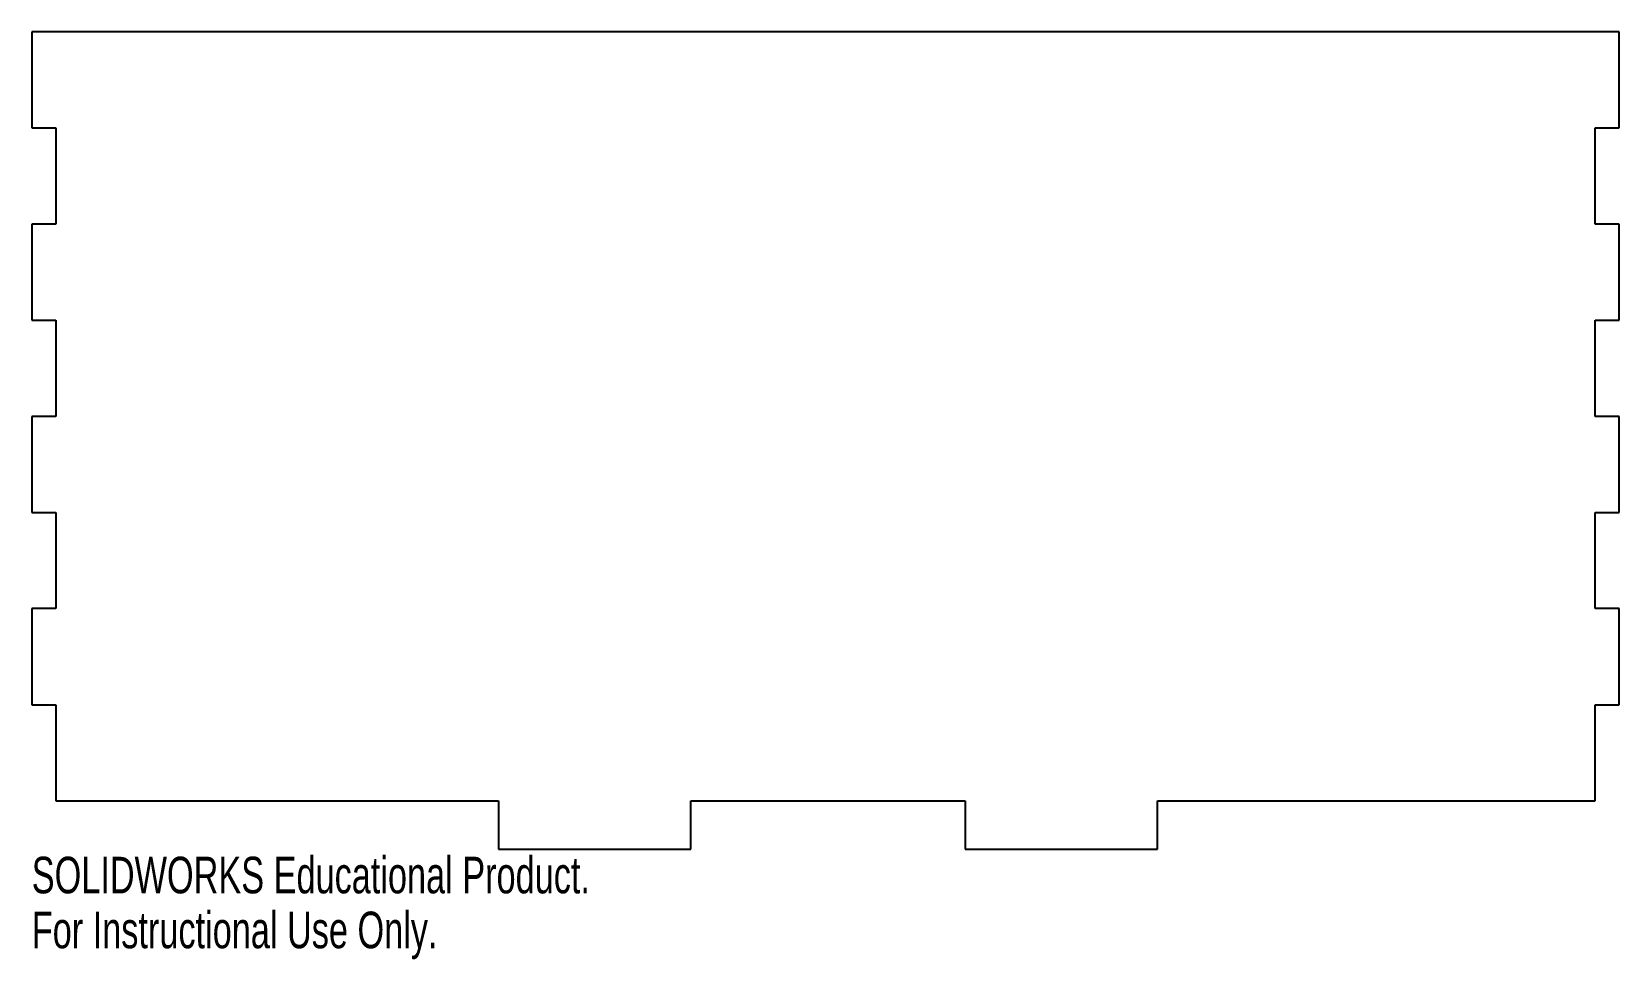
# Model space of a CAD drawing. Header units: inches. Extents: x -4.12 to 4.12, y -2.82 to 2.
import ezdxf

# ---------------------------------------------------------------- set-up
doc = ezdxf.new("R2010")
doc.units = ezdxf.units.IN
doc.header["$MEASUREMENT"] = 0
doc.styles.add('SLDTEXTSTYLE0', font='TXT', dxfattribs={"width": 0.7})

msp = doc.modelspace()

# ---------------------------------------------------------------- linework, layer by layer
at = {"color": 7, "linetype": 'Continuous', "lineweight": 25}
for p, q in [((4.125, 2), (-4.125, 2)), ((-4.125, 2), (-4.125, 1.5)), ((4.125, 1.5), (4.125, 2)), ((-4.125, 1.5), (-4, 1.5)), ((-4, 1.5), (-4, 1)), ((4, 1), (4, 1.5)), ((4, 1.5), (4.125, 1.5)), ((-4, 1), (-4.125, 1)), ((-4.125, 1), (-4.125, 0.5)), ((4.125, 1), (4, 1)), ((4.125, 0.5), (4.125, 1)), ((-4.125, 0.5), (-4, 0.5)), ((-4, 0.5), (-4, 0)), ((4, 0), (4, 0.5)), ((4, 0.5), (4.125, 0.5)), ((-4, 0), (-4.125, 0)), ((-4.125, 0), (-4.125, -0.5)), ((4.125, 0), (4, 0)), ((4.125, -0.5), (4.125, 0)), ((-4.125, -0.5), (-4, -0.5)), ((-4, -0.5), (-4, -1)), ((4, -1), (4, -0.5)), ((4, -0.5), (4.125, -0.5)), ((-4, -1), (-4.125, -1)), ((-4.125, -1), (-4.125, -1.5)), ((4.125, -1), (4, -1)), ((4.125, -1.5), (4.125, -1)), ((-4.125, -1.5), (-4, -1.5)), ((-4, -1.5), (-4, -2)), ((4, -2), (4, -1.5)), ((4, -1.5), (4.125, -1.5)), ((-4, -2), (-1.7, -2)), ((-1.7, -2), (-1.7, -2.25)), ((-0.7, -2.25), (-0.7, -2)), ((-0.7, -2), (0.725, -2)), ((0.725, -2), (0.725, -2.25)), ((1.725, -2.25), (1.725, -2)), ((1.725, -2), (4, -2)), ((-1.7, -2.25), (-0.7, -2.25)), ((0.725, -2.25), (1.725, -2.25))]:
    msp.add_line(p, q, dxfattribs=at)

# ---------------------------------------------------------------- texts
at = {"color": 7, "linetype": 'Continuous', "char_height": 0.1903, "attachment_point": 1, "style": 'SLDTEXTSTYLE0'}
for s, insert in [('SOLIDWORKS Educational Product.', (-4.125, -2.2901)), ('For Instructional Use Only.', (-4.125, -2.5756))]:
    msp.add_mtext(s, dxfattribs=dict(at, insert=insert))

doc.saveas('drawing.dxf')
